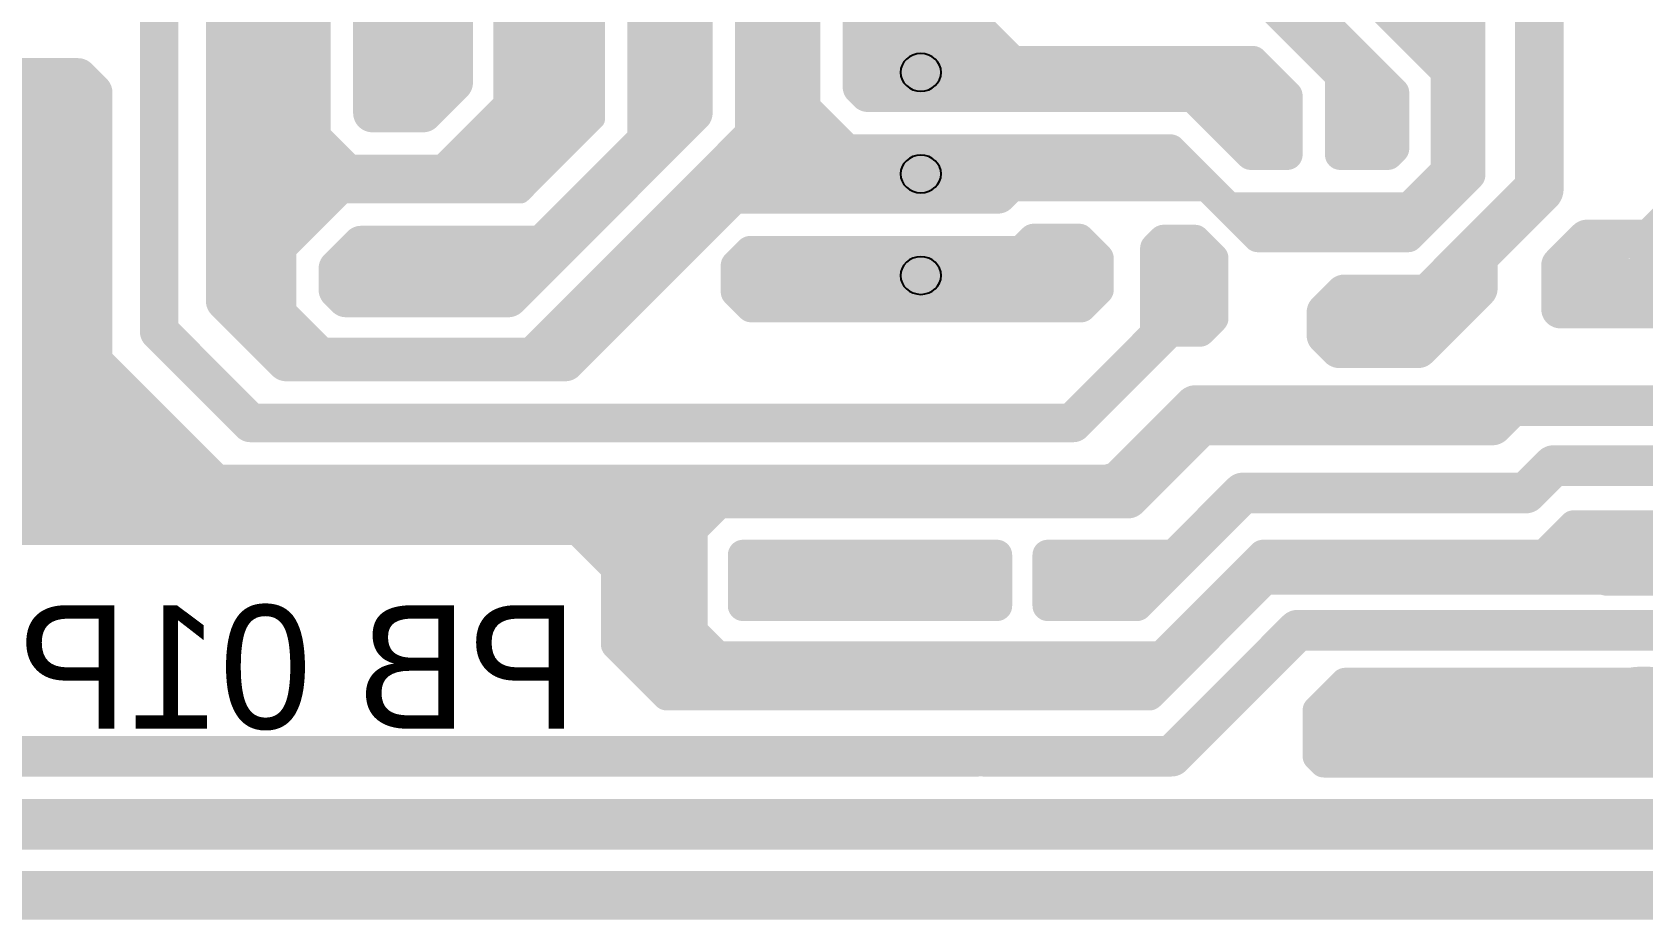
# Model space of a CAD drawing. Extents: x 13 to 23.9, y 0.2 to 11.6.
# Drawn here: x 14.525 to 16.111, y 7.566 to 8.439 of the extents above; entities that cross this region are included whole.
import ezdxf

# ---------------------------------------------------------------- set-up
doc = ezdxf.new("R2010")
doc.units = 0
doc.header["$MEASUREMENT"] = 0
doc.layers.add('BOTTOM', color=250, linetype='Continuous')
doc.layers.get('0').off()

# ---------------------------------------------------------------- blocks, each defined once
blk = doc.blocks.new('UNIT_DISC')
at = {"linetype": 'Continuous', "const_width": 0.5}
blk.add_lwpolyline([(0.25, 0, 1), (-0.25, 0, 1)], format="xyb", close=True, dxfattribs=at)
blk = doc.blocks.new('SHAPE_OV_900_800_0_0_0_0')
at = {"linetype": 'Continuous', "const_width": 0.08}
blk.add_lwpolyline([(-0.005, 0), (0.005, 0)], dxfattribs=at)
at = {"xscale": 0.08, "yscale": 0.08, "zscale": 0.08}
for p in [(-0.005, 0), (0.005, 0)]:
    blk.add_blockref('UNIT_DISC', p, dxfattribs=at)
blk = doc.blocks.new('P_OX90Y80D16A')
at = {"layer": 'BOTTOM'}
blk.add_blockref('SHAPE_OV_900_800_0_0_0_0', (0, 0), dxfattribs=at)
blk = doc.blocks.new('C3')
for p in [(15.14, 7.9), (15.26, 7.9)]:
    blk.add_blockref('P_OX90Y80D16A', p)
blk = doc.blocks.new('C7')
for p in [(15.44, 7.9), (15.56, 7.9)]:
    blk.add_blockref('P_OX90Y80D16A', p)
blk = doc.blocks.new('SHAPE_EL_780_780_0_0_0_0')
at = {"xscale": 0.078, "yscale": 0.078, "zscale": 0.078}
blk.add_blockref('UNIT_DISC', (0, 0), dxfattribs=at)
blk = doc.blocks.new('P_EX78Y78D16A')
at = {"layer": 'BOTTOM'}
blk.add_blockref('SHAPE_EL_780_780_0_0_0_0', (0, 0), dxfattribs=at)
blk = doc.blocks.new('J13')
for p in [(15.662, 8.2), (16.062, 8.2)]:
    blk.add_blockref('P_EX78Y78D16A', p)
blk = doc.blocks.new('J12')
for p in [(15.837, 8.15), (15.837, 7.75)]:
    blk.add_blockref('P_EX78Y78D16A', p)
blk = doc.blocks.new('C14')
for p in [(16.112, 7.925), (16.112, 7.775)]:
    blk.add_blockref('P_OX90Y80D16A', p)
blk = doc.blocks.new('R16')
for p in [(15.55, 8.6), (15.55, 8.2)]:
    blk.add_blockref('P_EX78Y78D16A', p)
blk = doc.blocks.new('C4')
for p in [(15.05, 8.45), (15.15, 8.45)]:
    blk.add_blockref('P_EX78Y78D16A', p)
blk = doc.blocks.new('R11')
for p in [(14.9, 8.8), (14.9, 8.4)]:
    blk.add_blockref('P_EX78Y78D16A', p)
blk = doc.blocks.new('R10')
for p in [(14.75, 8.8), (14.75, 8.4)]:
    blk.add_blockref('P_EX78Y78D16A', p)
blk = doc.blocks.new('R9')
for p in [(14.85, 8.2), (15.25, 8.2)]:
    blk.add_blockref('P_EX78Y78D16A', p)
blk = doc.blocks.new('SHAPE_EL_800_740_0_0_0_0')
at = {"xscale": 0.08, "yscale": 0.074, "zscale": 0.074}
blk.add_blockref('UNIT_DISC', (0, 0), dxfattribs=at)
blk = doc.blocks.new('P_EX80Y74D16A')
at = {"layer": 'BOTTOM'}
blk.add_blockref('SHAPE_EL_800_740_0_0_0_0', (0, 0), dxfattribs=at)
blk = doc.blocks.new('FT1')
for p in [(15.4, 8.4), (15.4, 8.3), (15.4, 8.2)]:
    blk.add_blockref('P_EX80Y74D16A', p)
blk = doc.blocks.new('C8')
for p in [(15.737, 8.35), (15.837, 8.35)]:
    blk.add_blockref('P_EX78Y78D16A', p)
blk = doc.blocks.new('POLY_S7_L2_26396')
at = {"layer": 'BOTTOM'}
for points in [[(15.069, 8.37), (14.995, 8.363), (15.062, 8.504)], [(15.062, 8.504), (14.995, 8.363), (15.021, 8.501)], [(15.021, 8.501), (14.995, 8.363), (15.005, 8.476)], [(14.924, 8.286), (14.995, 8.363), (14.998, 8.283)], [(14.998, 8.283), (14.995, 8.363), (15.069, 8.37)]]:
    blk.add_solid(points, dxfattribs=at)
blk = doc.blocks.new('POLY_S22_L2_26397')
at = {"layer": 'BOTTOM'}
for points in [[(15.163, 8.834), (15.188, 8.805), (15.134, 8.792)], [(14.778, 8.811), (14.804, 8.757), (14.717, 8.798)], [(14.798, 8.802), (14.804, 8.757), (14.778, 8.811)], [(15.185, 8.558), (15.096, 8.564), (15.188, 8.805)], [(15.188, 8.805), (15.096, 8.564), (15.137, 8.686)], [(15.134, 8.792), (15.188, 8.805), (15.137, 8.686)], [(14.717, 8.798), (14.804, 8.757), (14.701, 8.766)], [(14.701, 8.766), (14.804, 8.757), (14.887, 8.587)], [(14.804, 8.757), (14.897, 8.661), (14.887, 8.587)], [(15.137, 8.686), (15.096, 8.564), (15.102, 8.651)], [(14.887, 8.587), (14.897, 8.661), (14.897, 8.475)], [(14.897, 8.475), (14.897, 8.661), (14.961, 8.539)], [(14.961, 8.539), (14.897, 8.661), (15.096, 8.564)], [(15.102, 8.651), (15.096, 8.564), (14.897, 8.661)], [(15.144, 8.51), (15.096, 8.564), (15.185, 8.558)], [(14.939, 8.497), (14.897, 8.475), (14.961, 8.539)], [(14.939, 8.395), (14.897, 8.475), (14.939, 8.497)], [(14.865, 8.433), (14.897, 8.475), (14.858, 8.366)], [(14.858, 8.366), (14.897, 8.475), (14.903, 8.359)], [(14.903, 8.359), (14.897, 8.475), (14.939, 8.395)]]:
    blk.add_solid(points, dxfattribs=at)
blk = doc.blocks.new('POLY_S7_L2_26393')
at = {"layer": 'BOTTOM'}
for points in [[(15.408, 8.564), (15.43, 8.458), (15.328, 8.564)], [(15.328, 8.564), (15.43, 8.458), (15.35, 8.372)], [(15.43, 8.536), (15.43, 8.458), (15.408, 8.564)], [(15.35, 8.372), (15.43, 8.458), (15.488, 8.372)], [(15.488, 8.372), (15.43, 8.458), (15.498, 8.394)]]:
    blk.add_solid(points, dxfattribs=at)
blk = doc.blocks.new('POLY_S8_L2_26303')
at = {"layer": 'BOTTOM'}
for points in [[(15.825, 8.65), (15.875, 8.55), (15.75, 8.65)], [(15.75, 8.65), (15.875, 8.55), (15.75, 8.562)], [(15.875, 8.6), (15.875, 8.55), (15.825, 8.65)], [(15.75, 8.562), (15.875, 8.55), (15.912, 8.412)], [(15.937, 8.487), (15.912, 8.412), (15.875, 8.55)], [(15.937, 8.375), (15.912, 8.412), (15.937, 8.487)]]:
    blk.add_solid(points, dxfattribs=at)
blk = doc.blocks.new('POLY_S14_L2_26304')
at = {"layer": 'BOTTOM'}
for points in [[(14.137, 8.4), (14.125, 8.212), (14.075, 8.35)], [(14.587, 8.375), (14.125, 8.212), (14.562, 8.4)], [(14.562, 8.4), (14.125, 8.212), (14.137, 8.4)], [(14.587, 8.112), (14.125, 8.212), (14.587, 8.375)], [(13.925, 8.35), (14.075, 8.35), (13.912, 8.3)], [(13.912, 8.3), (14.075, 8.35), (14.037, 8.3)], [(14.037, 8.3), (14.075, 8.35), (14.125, 8.212)], [(14.125, 8.187), (14.125, 8.212), (14.137, 8)], [(14.137, 8), (14.125, 8.212), (14.187, 7.95)], [(14.187, 7.95), (14.125, 8.212), (14.712, 7.95)], [(14.712, 7.95), (14.125, 8.212), (14.712, 7.975)], [(14.712, 7.975), (14.125, 8.212), (14.587, 8.112)]]:
    blk.add_solid(points, dxfattribs=at)

msp = doc.modelspace()

# ---------------------------------------------------------------- linework, layer by layer
at = {"layer": 'BOTTOM', "linetype": 'Continuous'}
for points, const_width in [([(15.15, 8.363), (15.15, 8.75)], 0.02), ([(14.86, 8.36), (14.86, 8.62)], 0.038), ([(15.176, 8.36), (15.176, 8.58)], 0.038), ([(15.736, 8.582), (15.917, 8.401)], 0.03), ([(14.8, 8.38), (14.8, 8.555)], 0.038), ([(15.153, 8.364), (15.153, 8.554)], 0.038), ([(14.715, 8.45), (14.715, 8.53)], 0.038), ([(14.75, 8.325), (14.75, 8.53)], 0.038), ([(14.78, 8.285), (14.78, 8.535)], 0.038), ([(15.236, 8.34), (15.236, 8.532)], 0.038), ([(14.94, 8.39), (14.94, 8.52)], 0.038), ([(15.13, 8.333), (15.13, 8.524)], 0.038), ([(15.716, 8.53), (15.866, 8.38)], 0.03), ([(16.009, 8.285), (16.009, 8.511)], 0.048), ([(14.65, 8.37), (14.65, 8.505)], 0.038), ([(14.65, 8.425), (14.65, 8.5)], 0.038), ([(14.938, 8.389), (14.938, 8.509)], 0.038), ([(15.07, 8.448), (15.07, 8.5)], 0.038), ([(15.342, 8.386), (15.342, 8.512)], 0.038), ([(15.4, 8.4), (15.4, 8.512)], 0.02), ([(14.65, 8.44), (14.65, 8.495)], 0.038), ([(14.65, 8.44), (14.65, 8.495)], 0.038), ([(14.65, 8.145), (14.65, 8.495)], 0.038), ([(14.998, 8.366), (14.998, 8.484)], 0.038), ([(15.252, 8.304), (15.252, 8.5)], 0.02), ([(15.262, 8.34), (15.262, 8.484)], 0.038), ([(15.282, 8.364), (15.282, 8.486)], 0.038), ([(16.118, 8.236), (16.367, 8.485)], 0.038), ([(14.65, 8.39), (14.65, 8.475)], 0.038), ([(14.715, 8.175), (14.715, 8.47)], 0.038), ([(15.079, 8.354), (15.079, 8.487)], 0.02), ([(15.74, 8.48), (15.835, 8.385)], 0.038), ([(15.941, 8.299), (15.941, 8.483)], 0.03), ([(14.9, 8.412), (14.9, 8.475)], 0.02), ([(15.065, 8.346), (15.065, 8.462)], 0.02), ([(15.432, 8.464), (15.488, 8.408)], 0.038), ([(15.747, 8.463), (15.813, 8.397)], 0.03), ([(15.05, 8.337), (15.05, 8.45)], 0.02), ([(15.15, 8.35), (15.15, 8.45)], 0.02), ([(15.262, 8.335), (15.262, 8.442)], 0.038), ([(14.756, 8.364), (14.798, 8.406)], 0.038), ([(14.8, 8.335), (14.8, 8.405)], 0.038), ([(15.476, 8.411), (15.727, 8.411)], 0.03), ([(15.727, 8.411), (15.761, 8.377)], 0.03), ([(14.335, 8.395), (14.57, 8.395)], 0.038), ([(14.57, 8.395), (14.585, 8.38)], 0.038), ([(14.75, 8.17), (14.75, 8.4)], 0.038), ([(14.875, 8.4), (14.912, 8.4)], 0.02), ([(14.91, 8.36), (14.94, 8.39)], 0.038), ([(15.4, 8.4), (15.5, 8.4)], 0.02), ([(15.637, 8.4), (15.712, 8.4)], 0.03), ([(15.712, 8.4), (15.748, 8.364)], 0.03), ([(15.813, 8.319), (15.813, 8.397)], 0.03), ([(15.821, 8.406), (15.838, 8.389)], 0.03), ([(15.917, 8.303), (15.917, 8.401)], 0.03), ([(14.585, 8.115), (14.585, 8.38)], 0.038), ([(15.342, 8.386), (15.348, 8.38)], 0.038), ([(15.348, 8.38), (15.698, 8.38)], 0.038), ([(15.698, 8.38), (15.712, 8.366)], 0.038), ([(15.761, 8.35), (15.761, 8.377)], 0.03), ([(15.835, 8.34), (15.835, 8.385)], 0.038), ([(15.838, 8.349), (15.838, 8.389)], 0.03), ([(15.866, 8.325), (15.866, 8.38)], 0.03), ([(14.86, 8.36), (14.91, 8.36)], 0.038), ([(14.93, 8.298), (14.998, 8.366)], 0.038), ([(14.994, 8.178), (15.176, 8.36)], 0.038), ([(15.282, 8.364), (15.326, 8.32)], 0.038), ([(15.67, 8.374), (15.725, 8.319)], 0.03), ([(15.715, 8.36), (15.74, 8.335)], 0.038), ([(15, 8.2), (15.15, 8.35)], 0.02), ([(15.006, 8.281), (15.079, 8.354)], 0.02), ([(15.016, 8.118), (15.25, 8.352)], 0.038), ([(15.262, 8.34), (15.303, 8.299)], 0.038), ([(15.761, 8.319), (15.761, 8.355)], 0.03), ([(14.8, 8.335), (14.84, 8.295)], 0.038), ([(15, 8.287), (15.05, 8.337)], 0.02), ([(15.027, 8.23), (15.13, 8.333)], 0.038), ([(15.05, 8.115), (15.265, 8.33)], 0.038), ([(15.222, 8.295), (15.262, 8.335)], 0.038), ([(15.74, 8.33), (15.74, 8.335)], 0.038), ([(15.319, 8.324), (15.341, 8.324)], 0.03), ([(15.319, 8.324), (15.646, 8.324)], 0.03), ([(15.646, 8.324), (15.703, 8.267)], 0.03), ([(15.725, 8.319), (15.761, 8.319)], 0.03), ([(15.813, 8.319), (15.86, 8.319)], 0.03), ([(15.86, 8.319), (15.866, 8.325)], 0.03), ([(14.75, 8.3), (14.94, 8.3)], 0.038), ([(14.77, 8.223), (14.854, 8.307)], 0.02), ([(14.862, 8.298), (14.93, 8.298)], 0.038), ([(14.854, 8.307), (14.873, 8.307)], 0.02), ([(15.303, 8.299), (15.417, 8.299)], 0.038), ([(15.417, 8.303), (15.639, 8.303)], 0.03), ([(15.476, 8.28), (15.488, 8.292)], 0.038), ([(15.603, 8.288), (15.611, 8.296)], 0.03), ([(15.88, 8.238), (15.941, 8.299)], 0.03), ([(15.881, 8.267), (15.917, 8.303)], 0.03), ([(14.755, 8.235), (14.805, 8.285)], 0.038), ([(14.78, 8.285), (14.785, 8.285)], 0.038), ([(14.775, 8.225), (14.837, 8.287)], 0.02), ([(14.785, 8.285), (14.805, 8.285)], 0.038), ([(14.837, 8.287), (15, 8.287)], 0.02), ([(15.025, 8.125), (15.2, 8.3)], 0.02), ([(15.052, 8.118), (15.214, 8.28)], 0.038), ([(15.2, 8.3), (15.4, 8.3)], 0.02), ([(15.214, 8.28), (15.476, 8.28)], 0.038), ([(15.489, 8.288), (15.5, 8.288)], 0.03), ([(15.489, 8.288), (15.602, 8.288)], 0.03), ([(15.572, 8.288), (15.603, 8.288)], 0.03), ([(15.576, 8.288), (15.682, 8.288)], 0.03), ([(15.682, 8.288), (15.732, 8.238)], 0.03), ([(15.899, 8.175), (16.009, 8.285)], 0.048), ([(14.832, 8.281), (14.918, 8.281)], 0.02), ([(14.832, 8.281), (15.006, 8.281)], 0.02), ([(15.703, 8.267), (15.881, 8.267)], 0.03), ([(15.704, 8.267), (15.788, 8.267)], 0.03), ([(16.09, 8.182), (16.165, 8.257)], 0.038), ([(16.123, 8.167), (16.211, 8.255)], 0.038), ([(14.755, 8.19), (14.755, 8.235)], 0.038), ([(14.826, 8.207), (14.849, 8.23)], 0.038), ([(14.849, 8.23), (15.027, 8.23)], 0.038), ([(15.498, 8.223), (15.511, 8.236)], 0.03), ([(15.511, 8.236), (15.556, 8.236)], 0.03), ([(15.556, 8.236), (15.575, 8.217)], 0.03), ([(15.631, 8.227), (15.639, 8.235)], 0.03), ([(15.639, 8.235), (15.662, 8.235)], 0.03), ([(15.657, 8.235), (15.67, 8.235)], 0.03), ([(15.67, 8.235), (15.688, 8.217)], 0.03), ([(15.732, 8.238), (15.879, 8.238)], 0.03), ([(16.03, 8.21), (16.056, 8.236)], 0.038), ([(16.056, 8.236), (16.118, 8.236)], 0.038), ([(16.107, 8.167), (16.183, 8.243)], 0.038), ([(14.77, 8.193), (14.77, 8.223)], 0.02), ([(14.775, 8.162), (14.775, 8.225)], 0.02), ([(15.218, 8.21), (15.232, 8.224)], 0.03), ([(15.232, 8.224), (15.527, 8.224)], 0.03), ([(15.232, 8.228), (15.401, 8.228)], 0.02), ([(15.38, 8.228), (15.496, 8.228)], 0.02), ([(15.575, 8.186), (15.575, 8.217)], 0.03), ([(15.631, 8.147), (15.631, 8.227)], 0.03), ([(15.651, 8.18), (15.651, 8.219)], 0.03), ([(15.688, 8.18), (15.688, 8.217)], 0.03), ([(15.949, 8.187), (15.949, 8.22)], 0.038), ([(14.826, 8.186), (14.826, 8.207)], 0.038), ([(14.85, 8.212), (14.925, 8.212)], 0.038), ([(14.888, 8.21), (14.993, 8.21)], 0.038), ([(15.218, 8.184), (15.218, 8.21)], 0.03), ([(15.225, 8.2), (15.237, 8.212)], 0.038), ([(15.237, 8.212), (15.3, 8.212)], 0.038), ([(15.651, 8.154), (15.651, 8.204)], 0.03), ([(15.688, 8.158), (15.688, 8.209)], 0.03), ([(16.03, 8.167), (16.03, 8.21)], 0.038), ([(16.112, 8.167), (16.142, 8.197)], 0.038), ([(14.826, 8.186), (14.834, 8.178)], 0.038), ([(14.85, 8.2), (15, 8.2)], 0.02), ([(14.85, 8.2), (14.9, 8.2)], 0.02), ([(15.245, 8.19), (15.527, 8.19)], 0.03), ([(15.25, 8.2), (15.55, 8.2)], 0.02), ([(15.558, 8.169), (15.575, 8.186)], 0.03), ([(15.799, 8.164), (15.817, 8.182)], 0.038), ([(15.817, 8.182), (15.914, 8.182)], 0.038), ([(15.89, 8.128), (15.949, 8.187)], 0.038), ([(16.056, 8.182), (16.09, 8.182)], 0.038), ([(14.715, 8.175), (14.775, 8.115)], 0.038), ([(14.75, 8.17), (14.8, 8.12)], 0.038), ([(14.834, 8.178), (14.905, 8.178)], 0.038), ([(14.904, 8.178), (14.994, 8.178)], 0.038), ([(15.218, 8.184), (15.233, 8.169)], 0.03), ([(15.233, 8.169), (15.558, 8.169)], 0.03), ([(15.55, 8.055), (15.67, 8.175)], 0.038), ([(15.837, 8.175), (15.899, 8.175)], 0.048), ([(16.03, 8.167), (16.112, 8.167)], 0.038), ([(16.069, 8.167), (16.123, 8.167)], 0.038), ([(16.099, 8.167), (16.107, 8.167)], 0.038), ([(14.772, 8.156), (14.81, 8.118)], 0.038), ([(14.775, 8.162), (14.812, 8.125)], 0.02), ([(15.55, 8.056), (15.649, 8.155)], 0.038), ([(15.675, 8.145), (15.688, 8.158)], 0.03), ([(15.799, 8.141), (15.799, 8.164)], 0.038), ([(14.65, 8.145), (14.74, 8.055)], 0.038), ([(15.634, 8.145), (15.675, 8.145)], 0.03), ([(15.799, 8.141), (15.812, 8.128)], 0.038), ([(15.838, 8.147), (15.893, 8.147)], 0.038), ([(14.8, 8.12), (15.05, 8.12)], 0.038), ([(14.81, 8.118), (15.014, 8.118)], 0.038), ([(14.918, 8.118), (15.016, 8.118)], 0.038), ([(15.014, 8.118), (15.052, 8.118)], 0.038), ([(15.812, 8.128), (15.856, 8.128)], 0.038), ([(15.836, 8.128), (15.89, 8.128)], 0.038), ([(14.585, 8.115), (14.72, 7.98)], 0.038), ([(14.775, 8.115), (15.05, 8.115)], 0.038), ([(14.812, 8.125), (14.9, 8.125)], 0.02), ([(14.812, 8.125), (15.025, 8.125)], 0.02), ([(15.589, 7.991), (15.67, 8.072)], 0.04), ([(15.604, 7.981), (15.695, 8.072)], 0.04), ([(15.67, 8.072), (15.75, 8.072)], 0.04), ([(15.691, 8.072), (16.15, 8.072)], 0.04), ([(15.691, 8.072), (16.383, 8.072)], 0.04), ([(15.695, 8.072), (15.842, 8.072)], 0.04), ([(15.721, 8.075), (16.387, 8.075)], 0.03), ([(15.78, 8.075), (15.836, 8.075)], 0.03), ([(15.963, 8.053), (15.982, 8.072)], 0.04), ([(15.982, 8.072), (16.019, 8.072)], 0.04), ([(14.74, 8.055), (15.55, 8.055)], 0.038), ([(15.594, 7.994), (15.653, 8.053)], 0.04), ([(15.653, 8.053), (15.963, 8.053)], 0.04), ([(15.599, 7.978), (15.656, 8.035)], 0.03), ([(15.996, 7.986), (16.023, 8.013)], 0.04), ([(16.023, 8.013), (16.168, 8.013)], 0.04), ([(14.65, 7.995), (15.375, 7.995)], 0.038), ([(15.137, 7.9), (15.137, 7.987)], 0.05), ([(15.137, 7.987), (15.337, 7.987)], 0.05), ([(15.26, 7.995), (15.4, 7.995)], 0.038), ([(15.4, 7.995), (15.535, 7.995)], 0.038), ([(15.43, 7.995), (15.58, 7.995)], 0.038), ([(15.524, 7.994), (15.594, 7.994)], 0.04), ([(15.587, 8), (15.588, 8)], 0.03), ([(14.59, 7.98), (14.765, 7.98)], 0.038), ([(14.72, 7.98), (15.46, 7.98)], 0.038), ([(15.05, 7.987), (15.1, 7.937)], 0.03), ([(15.1, 7.949), (15.1, 7.987)], 0.03), ([(15.125, 7.925), (15.175, 7.975)], 0.04), ([(15.175, 7.95), (15.212, 7.987)], 0.03), ([(15.212, 7.987), (15.225, 7.987)], 0.03), ([(15.42, 7.98), (15.565, 7.98)], 0.038), ([(15.481, 7.982), (15.595, 7.982)], 0.038), ([(15.529, 7.981), (15.604, 7.981)], 0.04), ([(15.613, 7.875), (15.725, 7.987)], 0.03), ([(15.631, 7.9), (15.717, 7.986)], 0.04), ([(15.717, 7.986), (15.996, 7.986)], 0.04), ([(15.502, 7.978), (15.599, 7.978)], 0.03), ([(14.187, 7.95), (15.075, 7.95)], 0.03), ([(15.062, 7.95), (15.1, 7.912)], 0.03), ([(15.1, 7.949), (15.112, 7.937)], 0.03), ([(15.175, 7.85), (15.175, 7.95)], 0.03), ([(16.012, 7.923), (16.043, 7.954)], 0.03), ([(16.043, 7.954), (16.13, 7.954)], 0.03), ([(16.115, 7.954), (16.142, 7.954)], 0.03), ([(15.1, 7.837), (15.1, 7.937)], 0.03), ([(15.112, 7.838), (15.112, 7.937)], 0.03), ([(15.125, 7.825), (15.125, 7.925)], 0.04), ([(15.139, 7.854), (15.139, 7.925)], 0.03), ([(15.15, 7.862), (15.15, 7.925)], 0.03), ([(15.225, 7.875), (15.225, 7.925)], 0.03), ([(15.225, 7.925), (15.325, 7.925)], 0.03), ([(15.299, 7.925), (15.475, 7.925)], 0.03), ([(15.475, 7.875), (15.475, 7.925)], 0.03), ([(15.525, 7.925), (15.65, 7.925)], 0.03), ([(15.525, 7.9), (15.525, 7.925)], 0.03), ([(15.637, 7.825), (15.737, 7.925)], 0.03), ([(15.641, 7.822), (15.744, 7.925)], 0.03), ([(15.737, 7.925), (15.8, 7.925)], 0.03), ([(15.744, 7.925), (16.123, 7.925)], 0.03), ([(15.1, 7.85), (15.1, 7.912)], 0.03), ([(15.141, 7.855), (15.141, 7.9)], 0.03), ([(15.262, 7.9), (15.437, 7.9)], 0.04), ([(15.525, 7.875), (15.525, 7.912)], 0.03), ([(15.56, 7.9), (15.631, 7.9)], 0.04), ([(15.6, 7.875), (15.637, 7.912)], 0.03), ([(15.625, 7.787), (15.75, 7.912)], 0.03), ([(15.722, 7.901), (16.118, 7.901)], 0.03), ([(16.075, 7.9), (16.153, 7.9)], 0.03), ([(15.225, 7.875), (15.475, 7.875)], 0.03), ([(15.525, 7.875), (15.6, 7.875)], 0.03), ([(15.575, 7.875), (15.613, 7.875)], 0.03), ([(15.139, 7.854), (15.171, 7.822)], 0.03), ([(15.141, 7.855), (15.165, 7.831)], 0.03), ([(15.647, 7.727), (15.771, 7.851)], 0.04), ([(15.771, 7.851), (16.884, 7.851)], 0.04), ([(15.1, 7.837), (15.15, 7.787)], 0.03), ([(15.112, 7.838), (15.15, 7.8)], 0.03), ([(15.175, 7.85), (15.2, 7.825)], 0.03), ([(15.137, 7.825), (15.162, 7.8)], 0.03), ([(15.171, 7.822), (15.446, 7.822)], 0.03), ([(15.2, 7.825), (15.637, 7.825)], 0.03), ([(15.434, 7.822), (15.641, 7.822)], 0.03), ([(15.15, 7.8), (15.275, 7.8)], 0.03), ([(15.162, 7.8), (15.425, 7.8)], 0.03), ([(15.175, 7.8), (15.612, 7.8)], 0.03), ([(15.791, 7.772), (15.818, 7.799)], 0.03), ([(15.818, 7.799), (16.152, 7.799)], 0.03), ([(15.15, 7.787), (15.312, 7.787)], 0.03), ([(15.3, 7.787), (15.625, 7.787)], 0.03), ([(15.857, 7.785), (16.12, 7.785)], 0.03), ([(16.12, 7.785), (16.15, 7.785)], 0.03), ([(15.791, 7.727), (15.791, 7.772)], 0.03), ([(15.846, 7.768), (16.17, 7.768)], 0.03), ([(15.829, 7.742), (16.168, 7.742)], 0.03), ([(14.356, 7.727), (15.457, 7.727)], 0.04), ([(15.461, 7.727), (15.647, 7.727)], 0.04), ([(15.791, 7.727), (15.796, 7.722)], 0.03), ([(15.797, 7.721), (16.267, 7.721)], 0.03), ([(14.125, 7.66), (15.68, 7.66)], 0.05), ([(15.68, 7.66), (16.225, 7.66)], 0.05), ([(16.135, 7.66), (16.31, 7.66)], 0.05), ([(14.25, 7.595), (16.48, 7.595)], 0.038), ([(14.155, 7.585), (16.93, 7.585)], 0.038)]:
    msp.add_lwpolyline(points, dxfattribs=dict(at, const_width=const_width))

# ---------------------------------------------------------------- block references
for name in ['R10', 'R11', 'POLY_S22_L2_26397', 'POLY_S8_L2_26303', 'R16', 'POLY_S7_L2_26393', 'POLY_S7_L2_26396', 'C4', 'FT1', 'POLY_S14_L2_26304', 'C8', 'R9', 'J13', 'J12', 'C14', 'C3', 'C7']:
    msp.add_blockref(name, (0, 0))
at = {"layer": 'BOTTOM'}
for p, xscale, yscale, zscale in [((14.65, 8.44), 0.038, 0.038, 0.038), ((14.65, 8.44), 0.038, 0.038, 0.038), ((14.715, 8.45), 0.038, 0.038, 0.038), ((15.07, 8.448), 0.038, 0.038, 0.038), ((15.262, 8.442), 0.038, 0.038, 0.038), ((14.65, 8.425), 0.038, 0.038, 0.038), ((14.798, 8.406), 0.038, 0.038, 0.038), ((14.8, 8.405), 0.038, 0.038, 0.038), ((14.9, 8.412), 0.02, 0.02, 0.02), ((15.476, 8.411), 0.03, 0.03, 0.03), ((15.488, 8.408), 0.038, 0.038, 0.038), ((15.727, 8.411), 0.03, 0.03, 0.03), ((15.727, 8.411), 0.03, 0.03, 0.03), ((14.57, 8.395), 0.038, 0.038, 0.038), ((14.57, 8.395), 0.038, 0.038, 0.038), ((14.65, 8.39), 0.038, 0.038, 0.038), ((14.75, 8.4), 0.038, 0.038, 0.038), ((14.875, 8.4), 0.02, 0.02, 0.02), ((14.912, 8.4), 0.02, 0.02, 0.02), ((14.938, 8.389), 0.038, 0.038, 0.038), ((14.94, 8.39), 0.038, 0.038, 0.038), ((14.94, 8.39), 0.038, 0.038, 0.038), ((15.4, 8.4), 0.02, 0.02, 0.02), ((15.4, 8.4), 0.02, 0.02, 0.02), ((15.5, 8.4), 0.02, 0.02, 0.02), ((15.637, 8.4), 0.03, 0.03, 0.03), ((15.712, 8.4), 0.03, 0.03, 0.03), ((15.712, 8.4), 0.03, 0.03, 0.03), ((15.813, 8.397), 0.03, 0.03, 0.03), ((15.813, 8.397), 0.03, 0.03, 0.03), ((15.821, 8.406), 0.03, 0.03, 0.03), ((15.917, 8.401), 0.03, 0.03, 0.03), ((15.917, 8.401), 0.03, 0.03, 0.03), ((14.585, 8.38), 0.038, 0.038, 0.038), ((14.585, 8.38), 0.038, 0.038, 0.038), ((14.8, 8.38), 0.038, 0.038, 0.038), ((15.342, 8.386), 0.038, 0.038, 0.038), ((15.342, 8.386), 0.038, 0.038, 0.038), ((15.348, 8.38), 0.038, 0.038, 0.038), ((15.348, 8.38), 0.038, 0.038, 0.038), ((15.698, 8.38), 0.038, 0.038, 0.038), ((15.698, 8.38), 0.038, 0.038, 0.038), ((15.761, 8.377), 0.03, 0.03, 0.03), ((15.761, 8.377), 0.03, 0.03, 0.03), ((15.835, 8.385), 0.038, 0.038, 0.038), ((15.835, 8.385), 0.038, 0.038, 0.038), ((15.838, 8.389), 0.03, 0.03, 0.03), ((15.838, 8.389), 0.03, 0.03, 0.03), ((15.866, 8.38), 0.03, 0.03, 0.03), ((15.866, 8.38), 0.03, 0.03, 0.03), ((14.65, 8.37), 0.038, 0.038, 0.038), ((14.756, 8.364), 0.038, 0.038, 0.038), ((14.86, 8.36), 0.038, 0.038, 0.038), ((14.86, 8.36), 0.038, 0.038, 0.038), ((14.91, 8.36), 0.038, 0.038, 0.038), ((14.91, 8.36), 0.038, 0.038, 0.038), ((14.998, 8.366), 0.038, 0.038, 0.038), ((14.998, 8.366), 0.038, 0.038, 0.038), ((15.153, 8.364), 0.038, 0.038, 0.038), ((15.176, 8.36), 0.038, 0.038, 0.038), ((15.176, 8.36), 0.038, 0.038, 0.038), ((15.282, 8.364), 0.038, 0.038, 0.038), ((15.282, 8.364), 0.038, 0.038, 0.038), ((15.67, 8.374), 0.03, 0.03, 0.03), ((15.712, 8.366), 0.038, 0.038, 0.038), ((15.715, 8.36), 0.038, 0.038, 0.038), ((15.748, 8.364), 0.03, 0.03, 0.03), ((15.079, 8.354), 0.02, 0.02, 0.02), ((15.079, 8.354), 0.02, 0.02, 0.02), ((15.15, 8.363), 0.02, 0.02, 0.02), ((15.15, 8.35), 0.02, 0.02, 0.02), ((15.15, 8.35), 0.02, 0.02, 0.02), ((15.236, 8.34), 0.038, 0.038, 0.038), ((15.25, 8.352), 0.038, 0.038, 0.038), ((15.262, 8.34), 0.038, 0.038, 0.038), ((15.262, 8.34), 0.038, 0.038, 0.038), ((15.761, 8.355), 0.03, 0.03, 0.03), ((15.761, 8.35), 0.03, 0.03, 0.03), ((15.835, 8.34), 0.038, 0.038, 0.038), ((15.838, 8.349), 0.03, 0.03, 0.03), ((14.75, 8.325), 0.038, 0.038, 0.038), ((14.8, 8.335), 0.038, 0.038, 0.038), ((14.8, 8.335), 0.038, 0.038, 0.038), ((15.05, 8.337), 0.02, 0.02, 0.02), ((15.05, 8.337), 0.02, 0.02, 0.02), ((15.065, 8.346), 0.02, 0.02, 0.02), ((15.13, 8.333), 0.038, 0.038, 0.038), ((15.13, 8.333), 0.038, 0.038, 0.038), ((15.262, 8.335), 0.038, 0.038, 0.038), ((15.262, 8.335), 0.038, 0.038, 0.038), ((15.265, 8.33), 0.038, 0.038, 0.038), ((15.74, 8.335), 0.038, 0.038, 0.038), ((15.74, 8.335), 0.038, 0.038, 0.038), ((15.74, 8.33), 0.038, 0.038, 0.038), ((15.319, 8.324), 0.03, 0.03, 0.03), ((15.319, 8.324), 0.03, 0.03, 0.03), ((15.326, 8.32), 0.038, 0.038, 0.038), ((15.341, 8.324), 0.03, 0.03, 0.03), ((15.646, 8.324), 0.03, 0.03, 0.03), ((15.646, 8.324), 0.03, 0.03, 0.03), ((15.725, 8.319), 0.03, 0.03, 0.03), ((15.725, 8.319), 0.03, 0.03, 0.03), ((15.761, 8.319), 0.03, 0.03, 0.03), ((15.761, 8.319), 0.03, 0.03, 0.03), ((15.813, 8.319), 0.03, 0.03, 0.03), ((15.813, 8.319), 0.03, 0.03, 0.03), ((15.86, 8.319), 0.03, 0.03, 0.03), ((15.86, 8.319), 0.03, 0.03, 0.03), ((15.866, 8.325), 0.03, 0.03, 0.03), ((15.866, 8.325), 0.03, 0.03, 0.03), ((14.75, 8.3), 0.038, 0.038, 0.038), ((14.84, 8.295), 0.038, 0.038, 0.038), ((14.862, 8.298), 0.038, 0.038, 0.038), ((14.854, 8.307), 0.02, 0.02, 0.02), ((14.854, 8.307), 0.02, 0.02, 0.02), ((14.873, 8.307), 0.02, 0.02, 0.02), ((14.93, 8.298), 0.038, 0.038, 0.038), ((14.93, 8.298), 0.038, 0.038, 0.038), ((14.94, 8.3), 0.038, 0.038, 0.038), ((15.222, 8.295), 0.038, 0.038, 0.038), ((15.252, 8.304), 0.02, 0.02, 0.02), ((15.303, 8.299), 0.038, 0.038, 0.038), ((15.303, 8.299), 0.038, 0.038, 0.038), ((15.417, 8.299), 0.038, 0.038, 0.038), ((15.417, 8.303), 0.03, 0.03, 0.03), ((15.488, 8.292), 0.038, 0.038, 0.038), ((15.611, 8.296), 0.03, 0.03, 0.03), ((15.639, 8.303), 0.03, 0.03, 0.03), ((15.917, 8.303), 0.03, 0.03, 0.03), ((15.917, 8.303), 0.03, 0.03, 0.03), ((15.941, 8.299), 0.03, 0.03, 0.03), ((15.941, 8.299), 0.03, 0.03, 0.03), ((14.78, 8.285), 0.038, 0.038, 0.038), ((14.78, 8.285), 0.038, 0.038, 0.038), ((14.785, 8.285), 0.038, 0.038, 0.038), ((14.785, 8.285), 0.038, 0.038, 0.038), ((14.805, 8.285), 0.038, 0.038, 0.038), ((14.805, 8.285), 0.038, 0.038, 0.038), ((14.837, 8.287), 0.02, 0.02, 0.02), ((14.837, 8.287), 0.02, 0.02, 0.02), ((15, 8.287), 0.02, 0.02, 0.02), ((15, 8.287), 0.02, 0.02, 0.02), ((15.2, 8.3), 0.02, 0.02, 0.02), ((15.2, 8.3), 0.02, 0.02, 0.02), ((15.214, 8.28), 0.038, 0.038, 0.038), ((15.214, 8.28), 0.038, 0.038, 0.038), ((15.4, 8.3), 0.02, 0.02, 0.02), ((15.476, 8.28), 0.038, 0.038, 0.038), ((15.476, 8.28), 0.038, 0.038, 0.038), ((15.489, 8.288), 0.03, 0.03, 0.03), ((15.489, 8.288), 0.03, 0.03, 0.03), ((15.5, 8.288), 0.03, 0.03, 0.03), ((15.572, 8.288), 0.03, 0.03, 0.03), ((15.576, 8.288), 0.03, 0.03, 0.03), ((15.602, 8.288), 0.03, 0.03, 0.03), ((15.603, 8.288), 0.03, 0.03, 0.03), ((15.603, 8.288), 0.03, 0.03, 0.03), ((15.682, 8.288), 0.03, 0.03, 0.03), ((15.682, 8.288), 0.03, 0.03, 0.03), ((16.009, 8.285), 0.048, 0.048, 0.048), ((16.009, 8.285), 0.048, 0.048, 0.048), ((14.832, 8.281), 0.02, 0.02, 0.02), ((14.832, 8.281), 0.02, 0.02, 0.02), ((14.918, 8.281), 0.02, 0.02, 0.02), ((15.006, 8.281), 0.02, 0.02, 0.02), ((15.006, 8.281), 0.02, 0.02, 0.02), ((15.703, 8.267), 0.03, 0.03, 0.03), ((15.703, 8.267), 0.03, 0.03, 0.03), ((15.704, 8.267), 0.03, 0.03, 0.03), ((15.788, 8.267), 0.03, 0.03, 0.03), ((15.881, 8.267), 0.03, 0.03, 0.03), ((15.881, 8.267), 0.03, 0.03, 0.03), ((14.755, 8.235), 0.038, 0.038, 0.038), ((14.755, 8.235), 0.038, 0.038, 0.038), ((14.849, 8.23), 0.038, 0.038, 0.038), ((14.849, 8.23), 0.038, 0.038, 0.038), ((15.027, 8.23), 0.038, 0.038, 0.038), ((15.027, 8.23), 0.038, 0.038, 0.038), ((15.511, 8.236), 0.03, 0.03, 0.03), ((15.511, 8.236), 0.03, 0.03, 0.03), ((15.556, 8.236), 0.03, 0.03, 0.03), ((15.556, 8.236), 0.03, 0.03, 0.03), ((15.639, 8.235), 0.03, 0.03, 0.03), ((15.639, 8.235), 0.03, 0.03, 0.03), ((15.657, 8.235), 0.03, 0.03, 0.03), ((15.662, 8.235), 0.03, 0.03, 0.03), ((15.67, 8.235), 0.03, 0.03, 0.03), ((15.67, 8.235), 0.03, 0.03, 0.03), ((15.732, 8.238), 0.03, 0.03, 0.03), ((15.732, 8.238), 0.03, 0.03, 0.03), ((15.879, 8.238), 0.03, 0.03, 0.03), ((15.88, 8.238), 0.03, 0.03, 0.03), ((16.056, 8.236), 0.038, 0.038, 0.038), ((16.056, 8.236), 0.038, 0.038, 0.038), ((16.118, 8.236), 0.038, 0.038, 0.038), ((16.118, 8.236), 0.038, 0.038, 0.038), ((14.77, 8.223), 0.02, 0.02, 0.02), ((14.77, 8.223), 0.02, 0.02, 0.02), ((14.775, 8.225), 0.02, 0.02, 0.02), ((14.775, 8.225), 0.02, 0.02, 0.02), ((15.232, 8.224), 0.03, 0.03, 0.03), ((15.232, 8.224), 0.03, 0.03, 0.03), ((15.232, 8.228), 0.02, 0.02, 0.02), ((15.38, 8.228), 0.02, 0.02, 0.02), ((15.401, 8.228), 0.02, 0.02, 0.02), ((15.498, 8.223), 0.03, 0.03, 0.03), ((15.496, 8.228), 0.02, 0.02, 0.02), ((15.527, 8.224), 0.03, 0.03, 0.03), ((15.575, 8.217), 0.03, 0.03, 0.03), ((15.575, 8.217), 0.03, 0.03, 0.03), ((15.631, 8.227), 0.03, 0.03, 0.03), ((15.631, 8.227), 0.03, 0.03, 0.03), ((15.651, 8.219), 0.03, 0.03, 0.03), ((15.688, 8.217), 0.03, 0.03, 0.03), ((15.688, 8.217), 0.03, 0.03, 0.03), ((15.949, 8.22), 0.038, 0.038, 0.038), ((14.826, 8.207), 0.038, 0.038, 0.038), ((14.826, 8.207), 0.038, 0.038, 0.038), ((14.85, 8.212), 0.038, 0.038, 0.038), ((14.888, 8.21), 0.038, 0.038, 0.038), ((14.925, 8.212), 0.038, 0.038, 0.038), ((14.993, 8.21), 0.038, 0.038, 0.038), ((15.218, 8.21), 0.03, 0.03, 0.03), ((15.218, 8.21), 0.03, 0.03, 0.03), ((15.225, 8.2), 0.038, 0.038, 0.038), ((15.237, 8.212), 0.038, 0.038, 0.038), ((15.237, 8.212), 0.038, 0.038, 0.038), ((15.3, 8.212), 0.038, 0.038, 0.038), ((15.651, 8.204), 0.03, 0.03, 0.03), ((15.688, 8.209), 0.03, 0.03, 0.03), ((16.03, 8.21), 0.038, 0.038, 0.038), ((16.03, 8.21), 0.038, 0.038, 0.038), ((14.755, 8.19), 0.038, 0.038, 0.038), ((14.77, 8.193), 0.02, 0.02, 0.02), ((14.826, 8.186), 0.038, 0.038, 0.038), ((14.826, 8.186), 0.038, 0.038, 0.038), ((14.85, 8.2), 0.02, 0.02, 0.02), ((14.85, 8.2), 0.02, 0.02, 0.02), ((14.9, 8.2), 0.02, 0.02, 0.02), ((15, 8.2), 0.02, 0.02, 0.02), ((15, 8.2), 0.02, 0.02, 0.02), ((15.245, 8.19), 0.03, 0.03, 0.03), ((15.25, 8.2), 0.02, 0.02, 0.02), ((15.527, 8.19), 0.03, 0.03, 0.03), ((15.55, 8.2), 0.02, 0.02, 0.02), ((15.575, 8.186), 0.03, 0.03, 0.03), ((15.575, 8.186), 0.03, 0.03, 0.03), ((15.817, 8.182), 0.038, 0.038, 0.038), ((15.817, 8.182), 0.038, 0.038, 0.038), ((15.914, 8.182), 0.038, 0.038, 0.038), ((15.949, 8.187), 0.038, 0.038, 0.038), ((15.949, 8.187), 0.038, 0.038, 0.038), ((16.056, 8.182), 0.038, 0.038, 0.038), ((16.09, 8.182), 0.038, 0.038, 0.038), ((16.09, 8.182), 0.038, 0.038, 0.038), ((14.715, 8.175), 0.038, 0.038, 0.038), ((14.715, 8.175), 0.038, 0.038, 0.038), ((14.75, 8.17), 0.038, 0.038, 0.038), ((14.75, 8.17), 0.038, 0.038, 0.038), ((14.834, 8.178), 0.038, 0.038, 0.038), ((14.834, 8.178), 0.038, 0.038, 0.038), ((14.904, 8.178), 0.038, 0.038, 0.038), ((14.905, 8.178), 0.038, 0.038, 0.038), ((14.994, 8.178), 0.038, 0.038, 0.038), ((14.994, 8.178), 0.038, 0.038, 0.038), ((15.218, 8.184), 0.03, 0.03, 0.03), ((15.218, 8.184), 0.03, 0.03, 0.03), ((15.233, 8.169), 0.03, 0.03, 0.03), ((15.233, 8.169), 0.03, 0.03, 0.03), ((15.558, 8.169), 0.03, 0.03, 0.03), ((15.558, 8.169), 0.03, 0.03, 0.03), ((15.651, 8.18), 0.03, 0.03, 0.03), ((15.67, 8.175), 0.038, 0.038, 0.038), ((15.688, 8.18), 0.03, 0.03, 0.03), ((15.837, 8.175), 0.048, 0.048, 0.048), ((15.899, 8.175), 0.048, 0.048, 0.048), ((15.899, 8.175), 0.048, 0.048, 0.048), ((16.03, 8.167), 0.038, 0.038, 0.038), ((16.03, 8.167), 0.038, 0.038, 0.038), ((16.069, 8.167), 0.038, 0.038, 0.038), ((16.099, 8.167), 0.038, 0.038, 0.038), ((16.107, 8.167), 0.038, 0.038, 0.038), ((16.107, 8.167), 0.038, 0.038, 0.038), ((16.112, 8.167), 0.038, 0.038, 0.038), ((16.112, 8.167), 0.038, 0.038, 0.038), ((16.123, 8.167), 0.038, 0.038, 0.038), ((16.123, 8.167), 0.038, 0.038, 0.038), ((14.772, 8.156), 0.038, 0.038, 0.038), ((14.775, 8.162), 0.02, 0.02, 0.02), ((14.775, 8.162), 0.02, 0.02, 0.02), ((15.649, 8.155), 0.038, 0.038, 0.038), ((15.651, 8.154), 0.03, 0.03, 0.03), ((15.688, 8.158), 0.03, 0.03, 0.03), ((15.688, 8.158), 0.03, 0.03, 0.03), ((15.799, 8.164), 0.038, 0.038, 0.038), ((15.799, 8.164), 0.038, 0.038, 0.038), ((14.65, 8.145), 0.038, 0.038, 0.038), ((14.65, 8.145), 0.038, 0.038, 0.038), ((15.631, 8.147), 0.03, 0.03, 0.03), ((15.634, 8.145), 0.03, 0.03, 0.03), ((15.675, 8.145), 0.03, 0.03, 0.03), ((15.675, 8.145), 0.03, 0.03, 0.03), ((15.799, 8.141), 0.038, 0.038, 0.038), ((15.799, 8.141), 0.038, 0.038, 0.038), ((15.838, 8.147), 0.038, 0.038, 0.038), ((15.893, 8.147), 0.038, 0.038, 0.038), ((14.8, 8.12), 0.038, 0.038, 0.038), ((14.8, 8.12), 0.038, 0.038, 0.038), ((14.81, 8.118), 0.038, 0.038, 0.038), ((14.81, 8.118), 0.038, 0.038, 0.038), ((14.918, 8.118), 0.038, 0.038, 0.038), ((15.014, 8.118), 0.038, 0.038, 0.038), ((15.014, 8.118), 0.038, 0.038, 0.038), ((15.016, 8.118), 0.038, 0.038, 0.038), ((15.016, 8.118), 0.038, 0.038, 0.038), ((15.05, 8.12), 0.038, 0.038, 0.038), ((15.052, 8.118), 0.038, 0.038, 0.038), ((15.052, 8.118), 0.038, 0.038, 0.038), ((15.812, 8.128), 0.038, 0.038, 0.038), ((15.812, 8.128), 0.038, 0.038, 0.038), ((15.836, 8.128), 0.038, 0.038, 0.038), ((15.856, 8.128), 0.038, 0.038, 0.038), ((15.89, 8.128), 0.038, 0.038, 0.038), ((15.89, 8.128), 0.038, 0.038, 0.038), ((14.585, 8.115), 0.038, 0.038, 0.038), ((14.585, 8.115), 0.038, 0.038, 0.038), ((14.775, 8.115), 0.038, 0.038, 0.038), ((14.775, 8.115), 0.038, 0.038, 0.038), ((14.812, 8.125), 0.02, 0.02, 0.02), ((14.812, 8.125), 0.02, 0.02, 0.02), ((14.812, 8.125), 0.02, 0.02, 0.02), ((14.9, 8.125), 0.02, 0.02, 0.02), ((15.025, 8.125), 0.02, 0.02, 0.02), ((15.025, 8.125), 0.02, 0.02, 0.02), ((15.05, 8.115), 0.038, 0.038, 0.038), ((15.05, 8.115), 0.038, 0.038, 0.038), ((15.67, 8.072), 0.04, 0.04, 0.04), ((15.67, 8.072), 0.04, 0.04, 0.04), ((15.691, 8.072), 0.04, 0.04, 0.04), ((15.691, 8.072), 0.04, 0.04, 0.04), ((15.695, 8.072), 0.04, 0.04, 0.04), ((15.695, 8.072), 0.04, 0.04, 0.04), ((15.721, 8.075), 0.03, 0.03, 0.03), ((15.75, 8.072), 0.04, 0.04, 0.04), ((15.78, 8.075), 0.03, 0.03, 0.03), ((15.836, 8.075), 0.03, 0.03, 0.03), ((15.842, 8.072), 0.04, 0.04, 0.04), ((15.982, 8.072), 0.04, 0.04, 0.04), ((15.982, 8.072), 0.04, 0.04, 0.04), ((16.019, 8.072), 0.04, 0.04, 0.04), ((14.74, 8.055), 0.038, 0.038, 0.038), ((14.74, 8.055), 0.038, 0.038, 0.038), ((15.55, 8.056), 0.038, 0.038, 0.038), ((15.55, 8.055), 0.038, 0.038, 0.038), ((15.55, 8.055), 0.038, 0.038, 0.038), ((15.653, 8.053), 0.04, 0.04, 0.04), ((15.653, 8.053), 0.04, 0.04, 0.04), ((15.963, 8.053), 0.04, 0.04, 0.04), ((15.963, 8.053), 0.04, 0.04, 0.04), ((15.656, 8.035), 0.03, 0.03, 0.03), ((16.023, 8.013), 0.04, 0.04, 0.04), ((16.023, 8.013), 0.04, 0.04, 0.04), ((14.65, 7.995), 0.038, 0.038, 0.038), ((15.137, 7.987), 0.05, 0.05, 0.05), ((15.137, 7.987), 0.05, 0.05, 0.05), ((15.26, 7.995), 0.038, 0.038, 0.038), ((15.337, 7.987), 0.05, 0.05, 0.05), ((15.375, 7.995), 0.038, 0.038, 0.038), ((15.4, 7.995), 0.038, 0.038, 0.038), ((15.4, 7.995), 0.038, 0.038, 0.038), ((15.43, 7.995), 0.038, 0.038, 0.038), ((15.524, 7.994), 0.04, 0.04, 0.04), ((15.535, 7.995), 0.038, 0.038, 0.038), ((15.58, 7.995), 0.038, 0.038, 0.038), ((15.589, 7.991), 0.04, 0.04, 0.04), ((15.587, 8), 0.03, 0.03, 0.03), ((15.588, 8), 0.03, 0.03, 0.03), ((15.594, 7.994), 0.04, 0.04, 0.04), ((15.594, 7.994), 0.04, 0.04, 0.04), ((14.59, 7.98), 0.038, 0.038, 0.038), ((14.72, 7.98), 0.038, 0.038, 0.038), ((14.72, 7.98), 0.038, 0.038, 0.038), ((14.765, 7.98), 0.038, 0.038, 0.038), ((15.05, 7.987), 0.03, 0.03, 0.03), ((15.1, 7.987), 0.03, 0.03, 0.03), ((15.175, 7.975), 0.04, 0.04, 0.04), ((15.212, 7.987), 0.03, 0.03, 0.03), ((15.212, 7.987), 0.03, 0.03, 0.03), ((15.225, 7.987), 0.03, 0.03, 0.03), ((15.42, 7.98), 0.038, 0.038, 0.038), ((15.46, 7.98), 0.038, 0.038, 0.038), ((15.481, 7.982), 0.038, 0.038, 0.038), ((15.529, 7.981), 0.04, 0.04, 0.04), ((15.565, 7.98), 0.038, 0.038, 0.038), ((15.595, 7.982), 0.038, 0.038, 0.038), ((15.604, 7.981), 0.04, 0.04, 0.04), ((15.604, 7.981), 0.04, 0.04, 0.04), ((15.717, 7.986), 0.04, 0.04, 0.04), ((15.717, 7.986), 0.04, 0.04, 0.04), ((15.725, 7.987), 0.03, 0.03, 0.03), ((15.996, 7.986), 0.04, 0.04, 0.04), ((15.996, 7.986), 0.04, 0.04, 0.04), ((15.502, 7.978), 0.03, 0.03, 0.03), ((15.599, 7.978), 0.03, 0.03, 0.03), ((15.599, 7.978), 0.03, 0.03, 0.03), ((15.062, 7.95), 0.03, 0.03, 0.03), ((15.075, 7.95), 0.03, 0.03, 0.03), ((15.1, 7.949), 0.03, 0.03, 0.03), ((15.1, 7.949), 0.03, 0.03, 0.03), ((15.175, 7.95), 0.03, 0.03, 0.03), ((15.175, 7.95), 0.03, 0.03, 0.03), ((16.043, 7.954), 0.03, 0.03, 0.03), ((16.043, 7.954), 0.03, 0.03, 0.03), ((16.115, 7.954), 0.03, 0.03, 0.03), ((15.1, 7.937), 0.03, 0.03, 0.03), ((15.1, 7.937), 0.03, 0.03, 0.03), ((15.112, 7.937), 0.03, 0.03, 0.03), ((15.112, 7.937), 0.03, 0.03, 0.03), ((15.125, 7.925), 0.04, 0.04, 0.04), ((15.125, 7.925), 0.04, 0.04, 0.04), ((15.139, 7.925), 0.03, 0.03, 0.03), ((15.15, 7.925), 0.03, 0.03, 0.03), ((15.225, 7.925), 0.03, 0.03, 0.03), ((15.225, 7.925), 0.03, 0.03, 0.03), ((15.299, 7.925), 0.03, 0.03, 0.03), ((15.325, 7.925), 0.03, 0.03, 0.03), ((15.475, 7.925), 0.03, 0.03, 0.03), ((15.475, 7.925), 0.03, 0.03, 0.03), ((15.525, 7.925), 0.03, 0.03, 0.03), ((15.525, 7.925), 0.03, 0.03, 0.03), ((15.65, 7.925), 0.03, 0.03, 0.03), ((15.737, 7.925), 0.03, 0.03, 0.03), ((15.737, 7.925), 0.03, 0.03, 0.03), ((15.744, 7.925), 0.03, 0.03, 0.03), ((15.744, 7.925), 0.03, 0.03, 0.03), ((15.8, 7.925), 0.03, 0.03, 0.03), ((16.012, 7.923), 0.03, 0.03, 0.03), ((16.123, 7.925), 0.03, 0.03, 0.03), ((15.1, 7.912), 0.03, 0.03, 0.03), ((15.1, 7.912), 0.03, 0.03, 0.03), ((15.137, 7.9), 0.05, 0.05, 0.05), ((15.141, 7.9), 0.03, 0.03, 0.03), ((15.262, 7.9), 0.04, 0.04, 0.04), ((15.437, 7.9), 0.04, 0.04, 0.04), ((15.525, 7.912), 0.03, 0.03, 0.03), ((15.525, 7.9), 0.03, 0.03, 0.03), ((15.56, 7.9), 0.04, 0.04, 0.04), ((15.631, 7.9), 0.04, 0.04, 0.04), ((15.631, 7.9), 0.04, 0.04, 0.04), ((15.637, 7.912), 0.03, 0.03, 0.03), ((15.722, 7.901), 0.03, 0.03, 0.03), ((15.75, 7.912), 0.03, 0.03, 0.03), ((16.075, 7.9), 0.03, 0.03, 0.03), ((16.118, 7.901), 0.03, 0.03, 0.03), ((15.225, 7.875), 0.03, 0.03, 0.03), ((15.225, 7.875), 0.03, 0.03, 0.03), ((15.475, 7.875), 0.03, 0.03, 0.03), ((15.475, 7.875), 0.03, 0.03, 0.03), ((15.525, 7.875), 0.03, 0.03, 0.03), ((15.525, 7.875), 0.03, 0.03, 0.03), ((15.575, 7.875), 0.03, 0.03, 0.03), ((15.6, 7.875), 0.03, 0.03, 0.03), ((15.6, 7.875), 0.03, 0.03, 0.03), ((15.613, 7.875), 0.03, 0.03, 0.03), ((15.613, 7.875), 0.03, 0.03, 0.03), ((15.139, 7.854), 0.03, 0.03, 0.03), ((15.139, 7.854), 0.03, 0.03, 0.03), ((15.141, 7.855), 0.03, 0.03, 0.03), ((15.141, 7.855), 0.03, 0.03, 0.03), ((15.15, 7.862), 0.03, 0.03, 0.03), ((15.771, 7.851), 0.04, 0.04, 0.04), ((15.771, 7.851), 0.04, 0.04, 0.04), ((15.1, 7.85), 0.03, 0.03, 0.03), ((15.1, 7.837), 0.03, 0.03, 0.03), ((15.1, 7.837), 0.03, 0.03, 0.03), ((15.112, 7.838), 0.03, 0.03, 0.03), ((15.112, 7.838), 0.03, 0.03, 0.03), ((15.175, 7.85), 0.03, 0.03, 0.03), ((15.175, 7.85), 0.03, 0.03, 0.03), ((15.125, 7.825), 0.04, 0.04, 0.04), ((15.137, 7.825), 0.03, 0.03, 0.03), ((15.165, 7.831), 0.03, 0.03, 0.03), ((15.171, 7.822), 0.03, 0.03, 0.03), ((15.171, 7.822), 0.03, 0.03, 0.03), ((15.2, 7.825), 0.03, 0.03, 0.03), ((15.2, 7.825), 0.03, 0.03, 0.03), ((15.434, 7.822), 0.03, 0.03, 0.03), ((15.446, 7.822), 0.03, 0.03, 0.03), ((15.637, 7.825), 0.03, 0.03, 0.03), ((15.637, 7.825), 0.03, 0.03, 0.03), ((15.641, 7.822), 0.03, 0.03, 0.03), ((15.641, 7.822), 0.03, 0.03, 0.03), ((15.15, 7.8), 0.03, 0.03, 0.03), ((15.15, 7.8), 0.03, 0.03, 0.03), ((15.162, 7.8), 0.03, 0.03, 0.03), ((15.162, 7.8), 0.03, 0.03, 0.03), ((15.175, 7.8), 0.03, 0.03, 0.03), ((15.275, 7.8), 0.03, 0.03, 0.03), ((15.425, 7.8), 0.03, 0.03, 0.03), ((15.612, 7.8), 0.03, 0.03, 0.03), ((15.818, 7.799), 0.03, 0.03, 0.03), ((15.818, 7.799), 0.03, 0.03, 0.03), ((15.15, 7.787), 0.03, 0.03, 0.03), ((15.15, 7.787), 0.03, 0.03, 0.03), ((15.3, 7.787), 0.03, 0.03, 0.03), ((15.312, 7.787), 0.03, 0.03, 0.03), ((15.625, 7.787), 0.03, 0.03, 0.03), ((15.625, 7.787), 0.03, 0.03, 0.03), ((15.857, 7.785), 0.03, 0.03, 0.03), ((16.12, 7.785), 0.03, 0.03, 0.03), ((16.12, 7.785), 0.03, 0.03, 0.03), ((15.791, 7.772), 0.03, 0.03, 0.03), ((15.791, 7.772), 0.03, 0.03, 0.03), ((15.846, 7.768), 0.03, 0.03, 0.03), ((15.829, 7.742), 0.03, 0.03, 0.03), ((15.457, 7.727), 0.04, 0.04, 0.04), ((15.461, 7.727), 0.04, 0.04, 0.04), ((15.647, 7.727), 0.04, 0.04, 0.04), ((15.647, 7.727), 0.04, 0.04, 0.04), ((15.791, 7.727), 0.03, 0.03, 0.03), ((15.791, 7.727), 0.03, 0.03, 0.03), ((15.796, 7.722), 0.03, 0.03, 0.03), ((15.797, 7.721), 0.03, 0.03, 0.03), ((15.68, 7.66), 0.05, 0.05, 0.05), ((15.68, 7.66), 0.05, 0.05, 0.05), ((16.135, 7.66), 0.05, 0.05, 0.05)]:
    msp.add_blockref('UNIT_DISC', p, dxfattribs=dict(at, xscale=xscale, yscale=yscale, zscale=zscale))

# ---------------------------------------------------------------- texts
at = {"layer": 'BOTTOM', "text_generation_flag": 2}
msp.add_text('PB 01PM LS', height=0.1216, dxfattribs=at).set_placement((15.062, 7.754))

doc.saveas('drawing.dxf')
